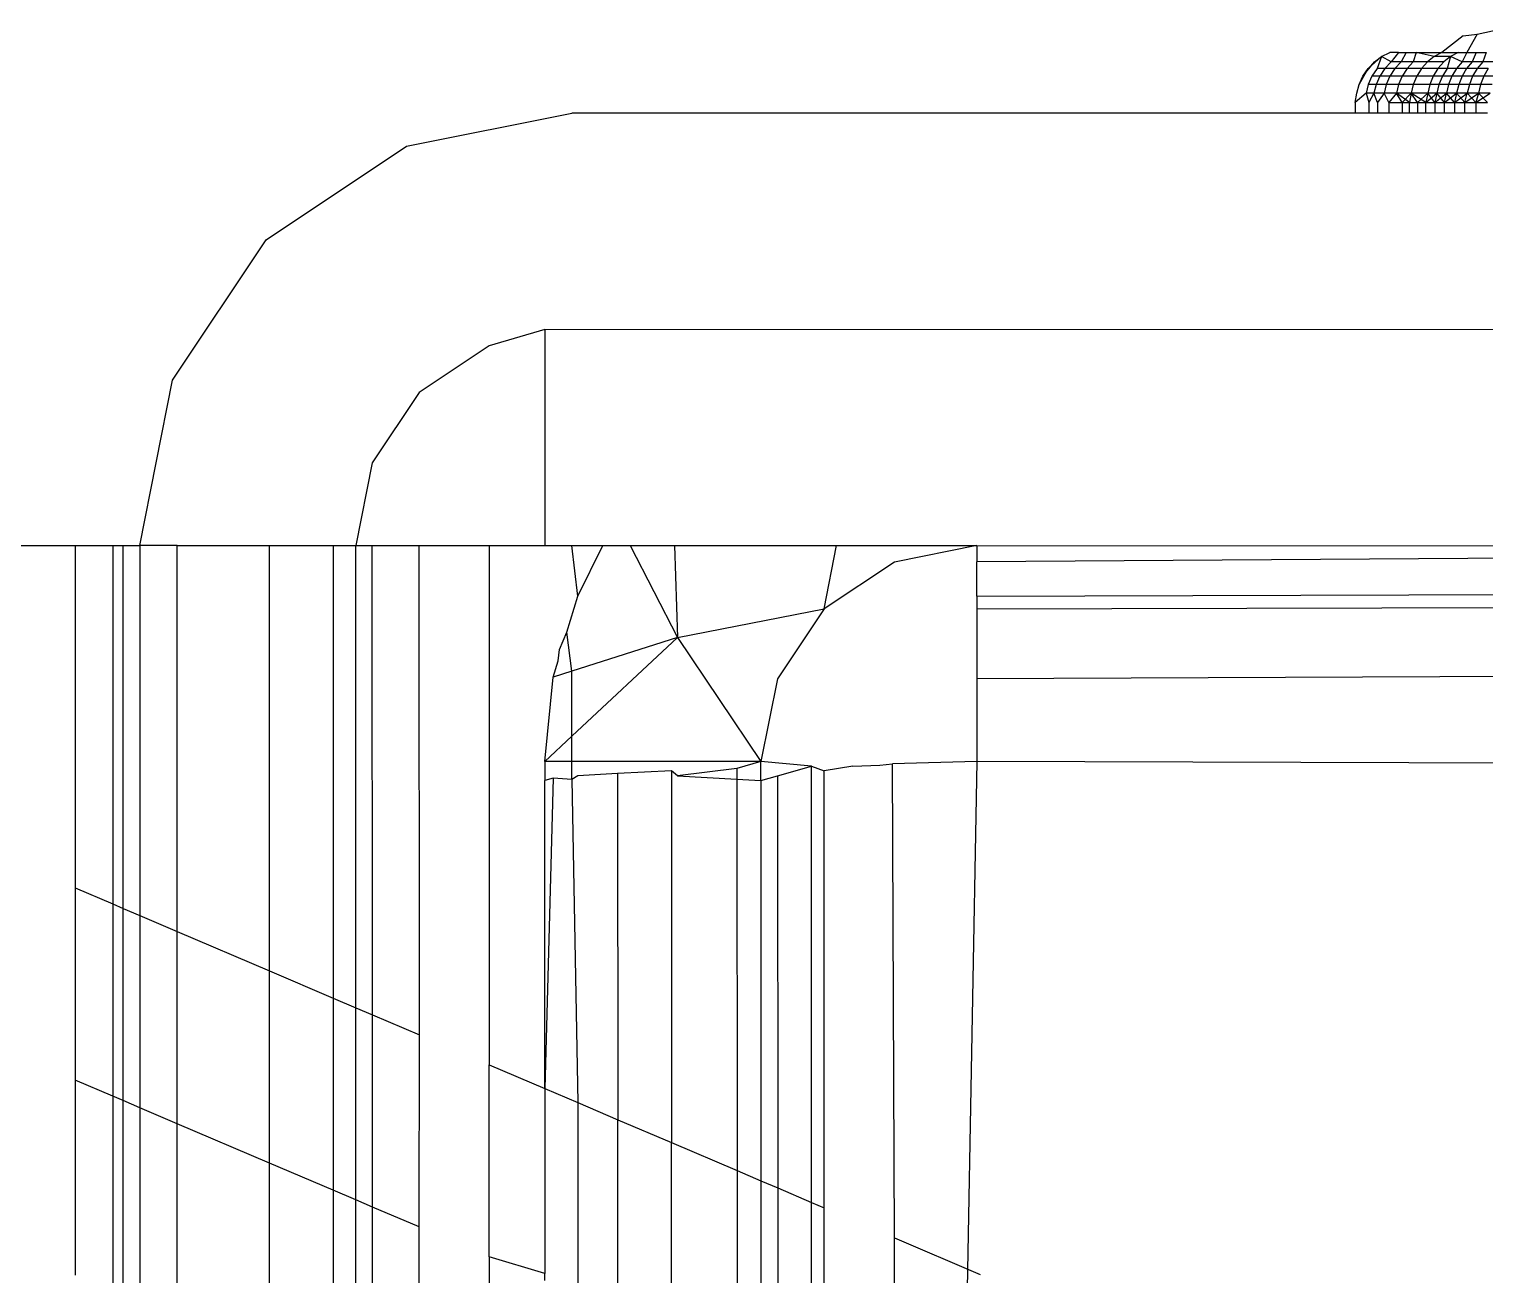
# Model space of a CAD drawing. Header units: inches. Extents: x 17 to 4615, y 5 to 3256.
# Drawn here: x 740.32 to 745.71, y 2593.85 to 2598.46 of the extents above; entities that cross this region are included whole.
import ezdxf

# ---------------------------------------------------------------- set-up
doc = ezdxf.new("R2010")
doc.units = ezdxf.units.IN
doc.header["$MEASUREMENT"] = 0

msp = doc.modelspace()

# ---------------------------------------------------------------- linework, layer by layer
for p, q in [((745.6329, 2598.4395), (745.6852, 2598.4446)), ((745.6852, 2598.4446), (745.6466, 2598.3778)), ((745.6852, 2598.4446), (745.7694, 2598.4639)), ((745.6329, 2598.4395), (745.5544, 2598.3778)), ((745.2618, 2598.2897), (745.304, 2598.3422)), ((745.331, 2598.3624), (745.2806, 2598.3178)), ((745.2806, 2598.3178), (745.304, 2598.3422)), ((745.304, 2598.3422), (745.331, 2598.3624)), ((745.331, 2598.3624), (745.3139, 2598.3178)), ((745.331, 2598.3624), (745.3611, 2598.3778)), ((745.3658, 2598.3422), (745.331, 2598.3624)), ((745.3658, 2598.3422), (745.3429, 2598.3178)), ((745.3936, 2598.3778), (745.3611, 2598.3778)), ((745.3936, 2598.3778), (745.3658, 2598.3422)), ((745.4027, 2598.3422), (745.3658, 2598.3422)), ((745.4027, 2598.3422), (745.3801, 2598.3178)), ((745.3936, 2598.3778), (745.4219, 2598.3778)), ((745.4219, 2598.3778), (745.4027, 2598.3422)), ((745.4476, 2598.3422), (745.4027, 2598.3422)), ((745.4219, 2598.3778), (745.4582, 2598.3778)), ((745.4476, 2598.3422), (745.4253, 2598.3178)), ((745.4582, 2598.3778), (745.4476, 2598.3422)), ((745.5005, 2598.3422), (745.4476, 2598.3422)), ((745.526, 2598.3624), (745.4582, 2598.3778)), ((745.4582, 2598.3778), (745.5544, 2598.3778)), ((745.5005, 2598.3422), (745.4785, 2598.3178)), ((745.526, 2598.3624), (745.5005, 2598.3422)), ((745.5611, 2598.3422), (745.5005, 2598.3422)), ((745.5544, 2598.3778), (745.526, 2598.3624)), ((745.5862, 2598.3624), (745.526, 2598.3624)), ((745.5611, 2598.3422), (745.5396, 2598.3178)), ((745.5544, 2598.3778), (745.614, 2598.3778)), ((745.5862, 2598.3624), (745.5611, 2598.3422)), ((745.5862, 2598.3624), (745.573, 2598.3178)), ((745.614, 2598.3778), (745.5862, 2598.3624)), ((745.6294, 2598.3422), (745.5862, 2598.3624)), ((745.6294, 2598.3422), (745.6083, 2598.3178)), ((745.614, 2598.3778), (745.6466, 2598.3778)), ((745.6466, 2598.3778), (745.6294, 2598.3422)), ((745.6663, 2598.3422), (745.6294, 2598.3422)), ((745.6663, 2598.3422), (745.6455, 2598.3178)), ((745.6466, 2598.3778), (745.6811, 2598.3778)), ((745.6811, 2598.3778), (745.6663, 2598.3422)), ((745.7051, 2598.3422), (745.6663, 2598.3422)), ((745.6811, 2598.3778), (745.7174, 2598.3778)), ((745.7051, 2598.3422), (745.6846, 2598.3178)), ((745.7174, 2598.3778), (745.7051, 2598.3422)), ((745.7458, 2598.3422), (745.7051, 2598.3422)), ((745.248, 2598.2589), (745.2806, 2598.3178)), ((745.248, 2598.2589), (745.2618, 2598.2897)), ((745.2618, 2598.2897), (745.2806, 2598.3178)), ((745.2952, 2598.2897), (745.2815, 2598.2589)), ((745.3139, 2598.3178), (745.2952, 2598.2897)), ((745.3244, 2598.2897), (745.2952, 2598.2897)), ((745.3244, 2598.2897), (745.3108, 2598.2589)), ((745.3429, 2598.3178), (745.3139, 2598.3178)), ((745.3429, 2598.3178), (745.3244, 2598.2897)), ((745.3618, 2598.2897), (745.3244, 2598.2897)), ((745.3801, 2598.3178), (745.3429, 2598.3178)), ((745.3618, 2598.2897), (745.3483, 2598.2589)), ((745.3801, 2598.3178), (745.3618, 2598.2897)), ((745.4073, 2598.2897), (745.3618, 2598.2897)), ((745.4253, 2598.3178), (745.3801, 2598.3178)), ((745.4073, 2598.2897), (745.394, 2598.2589)), ((745.4253, 2598.3178), (745.4073, 2598.2897)), ((745.4608, 2598.2897), (745.4073, 2598.2897)), ((745.4785, 2598.3178), (745.4253, 2598.3178)), ((745.4608, 2598.2897), (745.4477, 2598.2589)), ((745.4785, 2598.3178), (745.4608, 2598.2897)), ((745.5221, 2598.2897), (745.4608, 2598.2897)), ((745.5396, 2598.3178), (745.4785, 2598.3178)), ((745.5221, 2598.2897), (745.5093, 2598.2589)), ((745.5396, 2598.3178), (745.5221, 2598.2897)), ((745.5557, 2598.2897), (745.5221, 2598.2897)), ((745.573, 2598.3178), (745.5396, 2598.3178)), ((745.5557, 2598.2897), (745.543, 2598.2589)), ((745.573, 2598.3178), (745.5557, 2598.2897)), ((745.5913, 2598.2897), (745.5557, 2598.2897)), ((745.6083, 2598.3178), (745.573, 2598.3178)), ((745.5913, 2598.2897), (745.5787, 2598.2589)), ((745.6083, 2598.3178), (745.5913, 2598.2897)), ((745.6286, 2598.2897), (745.5913, 2598.2897)), ((745.6455, 2598.3178), (745.6083, 2598.3178)), ((745.6286, 2598.2897), (745.6163, 2598.2589)), ((745.6455, 2598.3178), (745.6286, 2598.2897)), ((745.6679, 2598.2897), (745.6286, 2598.2897)), ((745.6846, 2598.3178), (745.6455, 2598.3178)), ((745.6679, 2598.2897), (745.6557, 2598.2589)), ((745.6846, 2598.3178), (745.6679, 2598.2897)), ((745.7091, 2598.2897), (745.6679, 2598.2897)), ((745.7255, 2598.3178), (745.6846, 2598.3178)), ((745.7091, 2598.2897), (745.697, 2598.2589)), ((745.7255, 2598.3178), (745.7091, 2598.2897)), ((745.752, 2598.2897), (745.7091, 2598.2897)), ((745.2334, 2598.1925), (745.2395, 2598.2262)), ((745.2731, 2598.2262), (745.2334, 2598.1925)), ((745.2395, 2598.2262), (745.248, 2598.2589)), ((745.2815, 2598.2589), (745.2731, 2598.2262)), ((745.3025, 2598.2262), (745.2731, 2598.2262)), ((745.2731, 2598.2262), (745.2832, 2598.1925)), ((745.3108, 2598.2589), (745.2815, 2598.2589)), ((745.3025, 2598.2262), (745.2832, 2598.1925)), ((745.3108, 2598.2589), (745.3025, 2598.2262)), ((745.3401, 2598.2262), (745.3025, 2598.2262)), ((745.3161, 2598.1925), (745.3025, 2598.2262)), ((745.3483, 2598.2589), (745.3108, 2598.2589)), ((745.3401, 2598.2262), (745.3161, 2598.1925)), ((745.3483, 2598.2589), (745.3401, 2598.2262)), ((745.3858, 2598.2262), (745.3401, 2598.2262)), ((745.3572, 2598.1925), (745.3401, 2598.2262)), ((745.394, 2598.2589), (745.3483, 2598.2589)), ((745.3858, 2598.2262), (745.3572, 2598.1925)), ((745.394, 2598.2589), (745.3858, 2598.2262)), ((745.4397, 2598.2262), (745.3858, 2598.2262)), ((745.4339, 2598.1925), (745.3858, 2598.2262)), ((745.4064, 2598.1925), (745.3858, 2598.2262)), ((745.4477, 2598.2589), (745.394, 2598.2589)), ((745.4064, 2598.1925), (745.4397, 2598.2262)), ((745.4397, 2598.2262), (745.4339, 2598.1925)), ((745.4477, 2598.2589), (745.4397, 2598.2262)), ((745.5015, 2598.2262), (745.4397, 2598.2262)), ((745.4948, 2598.1925), (745.4397, 2598.2262)), ((745.4634, 2598.1925), (745.4397, 2598.2262)), ((745.5093, 2598.2589), (745.4477, 2598.2589)), ((745.4634, 2598.1925), (745.5015, 2598.2262)), ((745.5015, 2598.2262), (745.4948, 2598.1925)), ((745.4948, 2598.1925), (745.5353, 2598.2262)), ((745.5093, 2598.2589), (745.5015, 2598.2262)), ((745.5353, 2598.2262), (745.5015, 2598.2262)), ((745.5281, 2598.1925), (745.5015, 2598.2262)), ((745.543, 2598.2589), (745.5093, 2598.2589)), ((745.5353, 2598.2262), (745.5281, 2598.1925)), ((745.5281, 2598.1925), (745.571, 2598.2262)), ((745.543, 2598.2589), (745.5353, 2598.2262)), ((745.571, 2598.2262), (745.5353, 2598.2262)), ((745.5633, 2598.1925), (745.5353, 2598.2262)), ((745.5787, 2598.2589), (745.543, 2598.2589)), ((745.5633, 2598.1925), (745.571, 2598.2262)), ((745.5633, 2598.1925), (745.6087, 2598.2262)), ((745.5787, 2598.2589), (745.571, 2598.2262)), ((745.6087, 2598.2262), (745.571, 2598.2262)), ((745.6005, 2598.1925), (745.571, 2598.2262)), ((745.6163, 2598.2589), (745.5787, 2598.2589)), ((745.6087, 2598.2262), (745.6005, 2598.1925)), ((745.6005, 2598.1925), (745.6482, 2598.2262)), ((745.6163, 2598.2589), (745.6087, 2598.2262)), ((745.6482, 2598.2262), (745.6087, 2598.2262)), ((745.6394, 2598.1925), (745.6087, 2598.2262)), ((745.6557, 2598.2589), (745.6163, 2598.2589)), ((745.6394, 2598.1925), (745.6482, 2598.2262)), ((745.6394, 2598.1925), (745.6896, 2598.2262)), ((745.6557, 2598.2589), (745.6482, 2598.2262)), ((745.6896, 2598.2262), (745.6482, 2598.2262)), ((745.6802, 2598.1925), (745.6482, 2598.2262)), ((745.697, 2598.2589), (745.6557, 2598.2589)), ((745.6896, 2598.2262), (745.6802, 2598.1925)), ((745.6802, 2598.1925), (745.7328, 2598.2262)), ((745.697, 2598.2589), (745.6896, 2598.2262)), ((745.7328, 2598.2262), (745.6896, 2598.2262)), ((745.7228, 2598.1925), (745.6896, 2598.2262)), ((745.7401, 2598.2589), (745.697, 2598.2589)), ((745.2334, 2598.1925), (745.2334, 2598.1523)), ((745.2832, 2598.1925), (745.2832, 2598.1523)), ((745.3161, 2598.1925), (745.3161, 2598.1523)), ((745.3572, 2598.1925), (745.3572, 2598.1523)), ((745.3572, 2598.1925), (745.4064, 2598.1925)), ((745.4064, 2598.1925), (745.4064, 2598.1523)), ((745.4064, 2598.1925), (745.4339, 2598.1925)), ((745.4339, 2598.1523), (745.4339, 2598.1925)), ((745.4339, 2598.1925), (745.4634, 2598.1925)), ((745.4634, 2598.1925), (745.4634, 2598.1523)), ((745.4634, 2598.1925), (745.4948, 2598.1925)), ((745.4948, 2598.1925), (745.5281, 2598.1925)), ((745.4948, 2598.1523), (745.4948, 2598.1925)), ((745.5281, 2598.1925), (745.5281, 2598.1523)), ((745.5281, 2598.1925), (745.5633, 2598.1925)), ((745.5633, 2598.1925), (745.6005, 2598.1925)), ((745.5633, 2598.1523), (745.5633, 2598.1925)), ((745.6005, 2598.1925), (745.6005, 2598.1523)), ((745.6005, 2598.1925), (745.6394, 2598.1925)), ((745.6394, 2598.1925), (745.6802, 2598.1925)), ((745.6394, 2598.1523), (745.6394, 2598.1925)), ((745.6802, 2598.1925), (745.6802, 2598.1523)), ((745.6802, 2598.1925), (745.7228, 2598.1925)), ((741.7201, 2598.0305), (742.3324, 2598.1523)), ((745.2334, 2598.1523), (742.3324, 2598.1523)), ((745.2832, 2598.1523), (745.2334, 2598.1523)), ((745.3161, 2598.1523), (745.2832, 2598.1523)), ((745.3572, 2598.1523), (745.3161, 2598.1523)), ((745.4064, 2598.1523), (745.3572, 2598.1523)), ((745.4339, 2598.1523), (745.4064, 2598.1523)), ((745.4634, 2598.1523), (745.4064, 2598.1523)), ((745.4634, 2598.1523), (745.4339, 2598.1523)), ((745.4948, 2598.1523), (745.4634, 2598.1523)), ((745.5281, 2598.1523), (745.4634, 2598.1523)), ((745.5281, 2598.1523), (745.4948, 2598.1523)), ((745.5633, 2598.1523), (745.5281, 2598.1523)), ((745.6005, 2598.1523), (745.5281, 2598.1523)), ((745.6005, 2598.1523), (745.5633, 2598.1523)), ((745.6394, 2598.1523), (745.6005, 2598.1523)), ((745.6802, 2598.1523), (745.6394, 2598.1523)), ((745.7228, 2598.1523), (745.6802, 2598.1523)), ((741.201, 2597.6837), (741.7201, 2598.0305)), ((740.8542, 2597.1646), (741.201, 2597.6837)), ((742.2324, 2597.3523), (742.0263, 2597.2914)), ((742.2324, 2597.3523), (746.9824, 2597.3524)), ((742.2324, 2597.3523), (742.2324, 2596.5523)), ((742.0263, 2597.2914), (741.7667, 2597.118)), ((740.7324, 2596.5523), (740.8542, 2597.1646)), ((741.7667, 2597.118), (741.5933, 2596.8585)), ((741.5933, 2596.8585), (741.5324, 2596.5523)), ((740.1524, 2596.5523), (740.4933, 2596.5523)), ((740.4933, 2596.5523), (740.6324, 2596.5523)), ((740.4933, 2596.5523), (740.4933, 2595.2841)), ((740.6324, 2596.5523), (740.6324, 2595.2247)), ((740.6324, 2596.5523), (740.6713, 2596.5523)), ((740.6713, 2595.2081), (740.6713, 2596.5523)), ((740.6713, 2596.5523), (740.7324, 2596.5523)), ((740.8715, 2596.5523), (740.7324, 2596.5523)), ((740.7324, 2596.5523), (740.7324, 2595.182)), ((740.8715, 2595.1226), (740.8715, 2596.5523)), ((740.8715, 2596.5523), (741.2124, 2596.5523)), ((741.2124, 2596.5523), (741.4482, 2596.5523)), ((741.2124, 2594.977), (741.2124, 2596.5523)), ((741.4482, 2596.5523), (741.5324, 2596.5523)), ((741.4482, 2596.5523), (741.4482, 2594.8763)), ((741.5324, 2596.5523), (741.5933, 2596.5523)), ((741.5324, 2594.8403), (741.5324, 2596.5523)), ((741.5933, 2596.5523), (741.7667, 2596.5523)), ((741.5941, 2594.8139), (741.5933, 2596.5523)), ((741.7667, 2596.5523), (742.0263, 2596.5523)), ((741.768, 2594.7397), (741.7667, 2596.5523)), ((742.0263, 2596.5523), (742.2324, 2596.5523)), ((742.0263, 2596.5523), (742.0263, 2594.6294)), ((742.2324, 2596.5523), (742.3324, 2596.5523)), ((742.3324, 2596.5523), (742.4468, 2596.5523)), ((742.3542, 2596.3646), (742.3324, 2596.5523)), ((742.3542, 2596.3646), (742.4468, 2596.5523)), ((742.4468, 2596.5523), (742.5479, 2596.5523)), ((742.5479, 2596.5523), (742.7238, 2596.2115)), ((742.5479, 2596.5523), (742.7123, 2596.5523)), ((742.7123, 2596.5523), (742.7238, 2596.2115)), ((742.7123, 2596.5523), (743.3127, 2596.5523)), ((743.2667, 2596.318), (743.3127, 2596.5523)), ((743.3127, 2596.5523), (743.8324, 2596.5523)), ((743.8324, 2596.5523), (743.5266, 2596.4907)), ((743.8324, 2596.5523), (743.8324, 2596.4914)), ((743.8324, 2596.5523), (746.2858, 2596.5505)), ((746.2526, 2596.508), (743.8324, 2596.4914)), ((743.5266, 2596.4907), (743.2667, 2596.318)), ((743.8324, 2596.3646), (743.8324, 2596.4914)), ((742.3137, 2596.231), (742.3542, 2596.3646)), ((743.8324, 2596.3646), (746.1662, 2596.3713)), ((743.8324, 2596.3646), (743.8324, 2596.318)), ((742.7238, 2596.2115), (743.2667, 2596.318)), ((743.2667, 2596.318), (743.094, 2596.0582)), ((743.8324, 2596.318), (746.142, 2596.3232)), ((743.8324, 2596.318), (743.8324, 2596.0585)), ((742.2869, 2596.1664), (742.3137, 2596.231)), ((742.3324, 2596.0866), (742.3137, 2596.231)), ((742.7238, 2596.2115), (742.3324, 2596.0866)), ((742.3324, 2595.8458), (742.7238, 2596.2115)), ((742.7238, 2596.2115), (743.0324, 2595.7523)), ((742.2631, 2596.0645), (742.2814, 2596.1247)), ((742.2814, 2596.1247), (742.2869, 2596.1664)), ((742.3324, 2596.0866), (742.2631, 2596.0645)), ((742.3324, 2595.8458), (742.3324, 2596.0866)), ((742.2324, 2595.7523), (742.2631, 2596.0645)), ((743.094, 2596.0582), (743.0324, 2595.7523)), ((746.0577, 2596.0677), (743.8324, 2596.0585)), ((743.8324, 2596.0585), (743.8324, 2595.7523)), ((742.2324, 2595.7523), (742.3324, 2595.8458)), ((742.3324, 2595.7523), (742.3324, 2595.8458)), ((742.3324, 2595.7523), (742.2324, 2595.7523)), ((742.2324, 2595.7523), (742.2324, 2595.6816)), ((743.0324, 2595.7523), (742.3324, 2595.7523)), ((742.3324, 2595.6852), (742.3324, 2595.7523)), ((743.0324, 2595.7523), (742.9435, 2595.7258)), ((743.2201, 2595.7347), (743.0324, 2595.7523)), ((743.0324, 2595.6816), (743.0324, 2595.7523)), ((743.8324, 2595.7523), (743.5202, 2595.7435)), ((743.8324, 2595.7523), (743.7742, 2592.5595)), ((746.042, 2595.7447), (743.8324, 2595.7523)), ((742.3542, 2595.6993), (742.3324, 2595.6852)), ((742.5021, 2595.7081), (742.3542, 2595.6993)), ((742.701, 2595.717), (742.5021, 2595.7081)), ((742.5021, 2595.7081), (742.5028, 2594.4259)), ((742.7238, 2595.6993), (742.701, 2595.717)), ((742.701, 2595.717), (742.701, 2594.3412)), ((742.9435, 2595.7258), (742.7238, 2595.6993)), ((742.7238, 2595.6993), (742.9435, 2595.6867)), ((742.9435, 2595.7258), (742.9435, 2595.6867)), ((743.0324, 2595.6816), (743.094, 2595.6993)), ((743.094, 2595.6993), (743.2201, 2595.7347)), ((743.094, 2595.6993), (743.0948, 2594.173)), ((743.2201, 2595.7347), (743.2667, 2595.717)), ((743.2201, 2594.1195), (743.2201, 2595.7347)), ((743.3732, 2595.7347), (743.2667, 2595.717)), ((743.2667, 2594.0996), (743.2667, 2595.717)), ((743.3732, 2595.7347), (743.4724, 2595.7385)), ((743.4724, 2595.7385), (743.5202, 2595.7435)), ((743.5266, 2593.9886), (743.5202, 2595.7435)), ((742.2631, 2595.6904), (742.2324, 2595.6816)), ((742.2631, 2595.6904), (742.2324, 2594.5414)), ((742.2324, 2594.5414), (742.2324, 2595.6816)), ((742.3324, 2595.6852), (742.2631, 2595.6904)), ((742.3324, 2595.6852), (742.3542, 2594.4893)), ((742.9435, 2595.6867), (743.0324, 2595.6816)), ((742.9435, 2595.6867), (742.9446, 2594.2372)), ((743.0324, 2595.6816), (743.0324, 2594.1997)), ((740.4933, 2595.2841), (740.6324, 2595.2247)), ((740.4933, 2595.2841), (740.4933, 2594.5724)), ((740.6324, 2595.2247), (740.6713, 2595.2081)), ((740.6324, 2595.2247), (740.6324, 2594.513)), ((740.6713, 2595.2081), (740.7324, 2595.182)), ((740.6713, 2594.4964), (740.6713, 2595.2081)), ((740.7324, 2595.182), (740.8715, 2595.1226)), ((740.7324, 2595.182), (740.7324, 2594.4703)), ((740.8715, 2594.4109), (740.8715, 2595.1226)), ((740.8715, 2595.1226), (741.2124, 2594.977)), ((741.2124, 2594.2654), (741.2124, 2594.977)), ((741.2124, 2594.977), (741.4482, 2594.8763)), ((741.4482, 2594.8763), (741.4482, 2594.1647)), ((741.4482, 2594.8763), (741.5324, 2594.8403)), ((741.5324, 2594.1288), (741.5324, 2594.8403)), ((741.5324, 2594.8403), (741.5941, 2594.8139)), ((741.5945, 2594.1023), (741.5941, 2594.8139)), ((741.5941, 2594.8139), (741.768, 2594.7397)), ((741.7667, 2594.0287), (741.768, 2594.7397)), ((742.0263, 2594.6294), (742.2324, 2594.5414)), ((742.0263, 2593.9179), (742.0263, 2594.6294)), ((740.6324, 2594.513), (740.4933, 2594.5724)), ((740.4933, 2594.5724), (740.4933, 2593.8499)), ((740.6713, 2594.4964), (740.6324, 2594.513)), ((740.6324, 2594.513), (740.6324, 2593.7904)), ((742.2324, 2594.5414), (742.2324, 2593.8562)), ((742.2324, 2594.5414), (742.3542, 2594.4893)), ((740.7324, 2594.4703), (740.6713, 2594.4964)), ((740.6713, 2593.7738), (740.6713, 2594.4964)), ((740.8715, 2594.4109), (740.7324, 2594.4703)), ((740.7324, 2594.4703), (740.7324, 2593.7477)), ((742.3542, 2594.4893), (742.5028, 2594.4259)), ((742.3542, 2594.4893), (742.3542, 2593.8044)), ((740.8715, 2593.6882), (740.8715, 2594.4109)), ((741.2124, 2594.2654), (740.8715, 2594.4109)), ((742.5028, 2594.4259), (742.701, 2594.3412)), ((742.5032, 2593.741), (742.5028, 2594.4259)), ((742.701, 2594.3412), (742.9446, 2594.2372)), ((742.701, 2593.6568), (742.701, 2594.3412)), ((741.2124, 2593.5426), (741.2124, 2594.2654)), ((741.4482, 2594.1647), (741.2124, 2594.2654)), ((742.9446, 2594.2372), (742.9452, 2593.5529)), ((742.9446, 2594.2372), (743.0324, 2594.1997)), ((743.0324, 2594.1997), (743.0324, 2593.5158)), ((743.0324, 2594.1997), (743.0948, 2594.173)), ((741.4482, 2594.1647), (741.4482, 2593.4418)), ((741.5324, 2594.1288), (741.4482, 2594.1647)), ((741.5324, 2593.4058), (741.5324, 2594.1288)), ((741.5945, 2594.1023), (741.5324, 2594.1288)), ((743.0948, 2594.173), (743.2201, 2594.1195)), ((743.0948, 2594.173), (743.0951, 2593.4616)), ((741.5948, 2593.3791), (741.5945, 2594.1023)), ((741.7667, 2594.0287), (741.5945, 2594.1023)), ((743.2201, 2594.1195), (743.2667, 2594.0996)), ((743.2201, 2593.4083), (743.2201, 2594.1195)), ((743.2667, 2593.4161), (743.2667, 2594.0996)), ((741.7667, 2593.3057), (741.7667, 2594.0287)), ((743.5266, 2593.9886), (743.8448, 2593.8527)), ((743.5266, 2593.3055), (743.5266, 2593.9886)), ((742.2324, 2593.8562), (742.0263, 2593.9179)), ((742.0263, 2593.9179), (742.0263, 2593.1948)), ((742.2324, 2593.8299), (742.2324, 2593.8562))]:
    msp.add_line(p, q)

doc.saveas('drawing.dxf')
